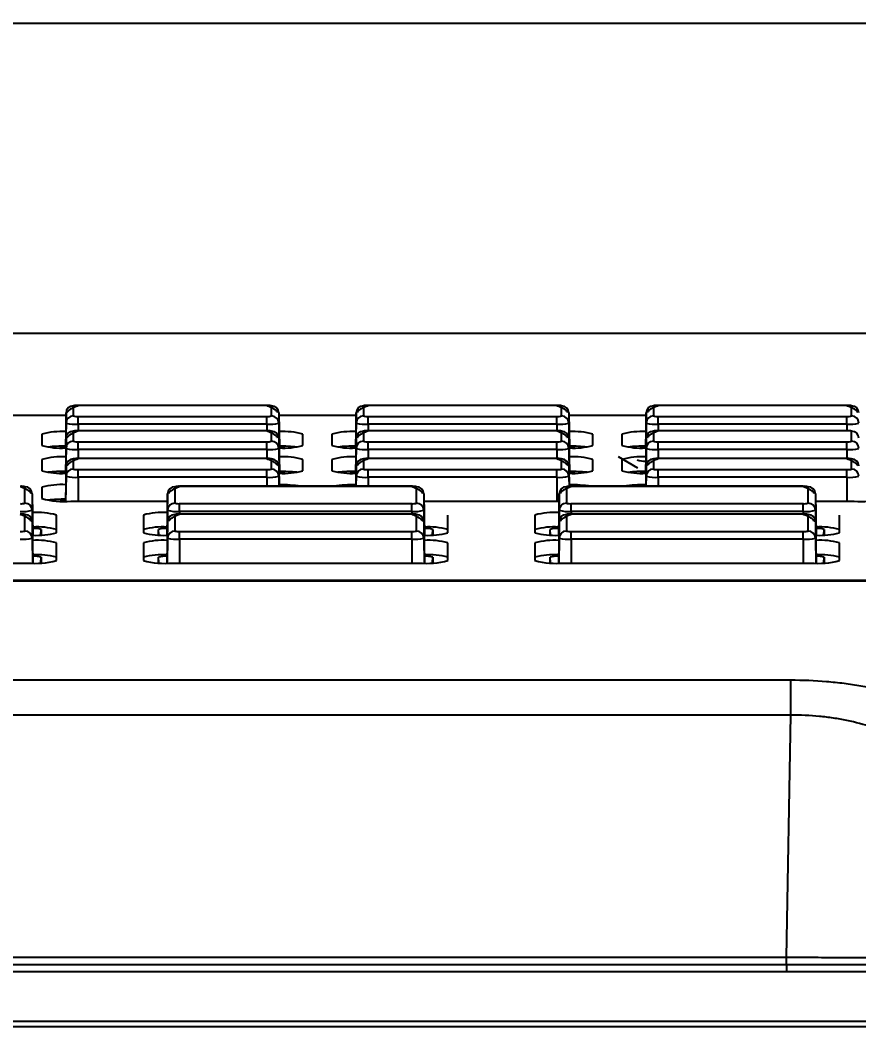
# Model space of a CAD drawing. Header units: millimetres. Extents: x 102 to 710, y 145 to 429.
# Drawn here: x 203.09 to 232.01, y 170.69 to 205.39 of the extents above; entities that cross this region are included whole.
import ezdxf

# ---------------------------------------------------------------- set-up
doc = ezdxf.new("R2010")
doc.units = ezdxf.units.MM
doc.layers.add('DIM', color=5, linetype='Continuous')
doc.styles.add('SLDTEXTSTYLE0', font='TXT', dxfattribs={"width": 0.75})
doc.dimstyles.new('SLDDIMSTYLE0', dxfattribs={"dimtxt": 3.5, "dimasz": 3.302, "dimexe": 0, "dimexo": 0.0625, "dimgap": 0.875, "dimtad": 1, "dimlfac": 2, "dimrnd": 1e-09, "dimzin": 4, "dimdsep": 46, "dimtxsty": 'SLDTEXTSTYLE0', "dimsah": 1, "dimcen": 0.09, "dimadec": 0, "dimazin": 1, "dimtfac": 1, "dimtofl": 0, "dimtmove": 0, "dimatfit": 3, "dimfxl": 1, "dimfrac": 2, "dimtolj": 1, "dimtzin": 12, "dimarcsym": 0})

# ---------------------------------------------------------------- blocks, each defined once
blk = doc.blocks.new('_D')
at = {"layer": 'DIM'}
for p, q in [((102.116, 172.945), (102.118, 235.749)), ((301.968, 172.941), (301.969, 235.745)), ((102.118, 234.749), (301.969, 234.745))]:
    blk.add_line(p, q, dxfattribs=at)
for points in [[(102.118, 234.749), (105.42, 234.241), (105.42, 235.257)], [(301.969, 234.745), (298.667, 235.253), (298.667, 234.237)]]:
    blk.add_solid(points, dxfattribs=at)
at = {"layer": 'DIM', "insert": (188.938, 239.259), "char_height": 3.5, "attachment_point": 1, "rotation": 359.9989, "style": 'SLDTEXTSTYLE0'}
blk.add_mtext('399.70', dxfattribs=at)

msp = doc.modelspace()

# ---------------------------------------------------------------- linework, layer by layer
at = {"color": 7, "linetype": 'Continuous', "lineweight": 25}
for p, q in [((290.3153, 205.2664), (113.7688, 205.2664)), ((204.9226, 192.0929), (204.9226, 191.7443)), ((211.5896, 192.1084), (205.0896, 192.1084)), ((211.5896, 192.1075), (205.0896, 192.1075)), ((211.7567, 191.7443), (211.7567, 192.0929)), ((214.9226, 192.0929), (214.9226, 191.7443)), ((221.5896, 192.1084), (215.0896, 192.1084)), ((221.5896, 192.1075), (215.0896, 192.1075)), ((221.7567, 191.7443), (221.7567, 192.0929)), ((224.9226, 192.0929), (224.9226, 191.7443)), ((231.5896, 192.1084), (225.0896, 192.1084)), ((231.5896, 192.1075), (225.0896, 192.1075)), ((231.7567, 191.7443), (231.7567, 192.0929)), ((193.5079, 191.7763), (204.6714, 191.7763)), ((204.6726, 191.8482), (204.6515, 190.6407)), ((204.6726, 191.4996), (204.6726, 191.8482)), ((205.0896, 191.4632), (205.0896, 191.7297)), ((205.0896, 191.7297), (211.5896, 191.7297)), ((211.5896, 191.4632), (211.5896, 191.7297)), ((212.0066, 191.8482), (212.0066, 191.4996)), ((212.0066, 191.8482), (212.0278, 190.6407)), ((212.0079, 191.7763), (214.6714, 191.7763)), ((214.6726, 191.8482), (214.6515, 190.6407)), ((214.6726, 191.4996), (214.6726, 191.8482)), ((215.0896, 191.4632), (215.0896, 191.7297)), ((215.0896, 191.7297), (221.5896, 191.7297)), ((221.5896, 191.4632), (221.5896, 191.7297)), ((222.0066, 191.8482), (222.0066, 191.4996)), ((222.0066, 191.8482), (222.0278, 190.6407)), ((222.0079, 191.7763), (224.6714, 191.7763)), ((224.6726, 191.8482), (224.6515, 190.6407)), ((224.6726, 191.4996), (224.6726, 191.8482)), ((225.0896, 191.4632), (225.0896, 191.7297)), ((225.0896, 191.7297), (231.5896, 191.7297)), ((231.5896, 191.4632), (231.5896, 191.7297)), ((204.9226, 191.2213), (204.9226, 190.8727)), ((211.5896, 191.4632), (205.0896, 191.4632)), ((211.5896, 191.2368), (205.0896, 191.2368)), ((211.5896, 191.2359), (205.0896, 191.2359)), ((211.7567, 190.8727), (211.7567, 191.2213)), ((214.9226, 191.2213), (214.9226, 190.8727)), ((221.5896, 191.4632), (215.0896, 191.4632)), ((221.5896, 191.2368), (215.0896, 191.2368)), ((221.5896, 191.2359), (215.0896, 191.2359)), ((221.7567, 190.8727), (221.7567, 191.2213)), ((224.9226, 191.2213), (224.9226, 190.8727)), ((231.5896, 191.4632), (225.0896, 191.4632)), ((231.5896, 191.2368), (225.0896, 191.2368)), ((231.5896, 191.2359), (225.0896, 191.2359)), ((231.7567, 190.8727), (231.7567, 191.2213)), ((203.8396, 191.1185), (203.8396, 190.7263)), ((204.6726, 190.9766), (204.6515, 189.7691)), ((204.6726, 190.628), (204.6726, 190.9766)), ((205.0896, 190.5917), (205.0896, 190.8582)), ((205.0896, 190.8582), (211.5896, 190.8582)), ((211.5896, 190.5917), (211.5896, 190.8582)), ((212.0066, 190.9766), (212.0066, 190.628)), ((212.0066, 190.9766), (212.0278, 189.7691)), ((212.8396, 190.7263), (212.8396, 191.1185)), ((213.8396, 191.1185), (213.8396, 190.7263)), ((214.6726, 190.9766), (214.6515, 189.7691)), ((214.6726, 190.628), (214.6726, 190.9766)), ((215.0896, 190.5917), (215.0896, 190.8582)), ((215.0896, 190.8582), (221.5896, 190.8582)), ((221.5896, 190.5917), (221.5896, 190.8582)), ((222.0066, 190.9766), (222.0066, 190.628)), ((222.0066, 190.9766), (222.0278, 189.7691)), ((222.8396, 190.7263), (222.8396, 191.1185)), ((223.8396, 191.1185), (223.8396, 190.7263)), ((224.6726, 190.9766), (224.6515, 189.7691)), ((224.6726, 190.628), (224.6726, 190.9766)), ((225.0896, 190.5917), (225.0896, 190.8582)), ((225.0896, 190.8582), (231.5896, 190.8582)), ((231.5896, 190.5917), (231.5896, 190.8582)), ((211.5896, 190.5917), (205.0896, 190.5917)), ((221.5896, 190.5917), (215.0896, 190.5917)), ((231.5896, 190.5917), (225.0896, 190.5917)), ((203.8396, 190.2469), (203.8396, 189.8547)), ((204.9226, 190.2626), (204.9226, 189.914)), ((211.5896, 190.2781), (205.0896, 190.2781)), ((211.5896, 190.2772), (205.0896, 190.2772)), ((211.7567, 189.914), (211.7567, 190.2626)), ((212.8396, 189.8547), (212.8396, 190.2469)), ((213.8396, 190.2469), (213.8396, 189.8547)), ((214.9226, 190.2626), (214.9226, 189.914)), ((221.5896, 190.2781), (215.0896, 190.2781)), ((221.5896, 190.2772), (215.0896, 190.2772)), ((221.7567, 189.914), (221.7567, 190.2626)), ((222.8396, 189.8547), (222.8396, 190.2469)), ((223.7101, 190.3443), (224.3799, 189.9605)), ((223.8396, 190.2469), (223.8396, 189.8547)), ((224.9226, 190.2626), (224.9226, 189.914)), ((231.5896, 190.2781), (225.0896, 190.2781)), ((231.5896, 190.2772), (225.0896, 190.2772)), ((231.7567, 189.914), (231.7567, 190.2626)), ((204.6726, 190.0179), (204.6515, 188.8104)), ((204.6726, 189.6693), (204.6726, 190.0179)), ((205.0896, 189.633), (205.0896, 189.8994)), ((205.0896, 189.8994), (211.5896, 189.8994)), ((211.5896, 189.633), (211.5896, 189.8994)), ((212.0066, 190.0179), (212.0066, 189.6693)), ((212.0066, 190.0179), (212.0189, 189.3194)), ((214.6726, 190.0179), (214.6604, 189.3194)), ((214.6726, 189.6693), (214.6726, 190.0179)), ((215.0896, 189.633), (215.0896, 189.8994)), ((215.0896, 189.8994), (221.5896, 189.8994)), ((221.5896, 189.633), (221.5896, 189.8994)), ((222.0066, 190.0179), (222.0066, 189.6693)), ((222.0066, 190.0179), (222.0196, 189.2811)), ((224.6726, 190.0179), (224.6604, 189.3194)), ((224.6726, 189.6693), (224.6726, 190.0179)), ((225.0896, 189.633), (225.0896, 189.8994)), ((225.0896, 189.8994), (231.5896, 189.8994)), ((231.5896, 189.633), (231.5896, 189.8994)), ((211.5896, 189.633), (205.0896, 189.633)), ((221.5896, 189.633), (215.0896, 189.633)), ((231.5896, 189.633), (225.0896, 189.633)), ((203.2567, 188.7374), (203.2567, 189.3039)), ((203.8396, 189.2882), (203.8396, 188.896)), ((208.4226, 189.3039), (208.4226, 188.7374)), ((216.5896, 189.3194), (208.5896, 189.3194)), ((216.5896, 189.3185), (208.5896, 189.3185)), ((216.7567, 188.7374), (216.7567, 189.3039)), ((221.9226, 189.3039), (221.9226, 188.7374)), ((230.0896, 189.3194), (222.0896, 189.3194)), ((230.0896, 189.3185), (222.0896, 189.3185)), ((230.2567, 188.7374), (230.2567, 189.3039)), ((203.5066, 189.0592), (203.5066, 188.4927)), ((203.5066, 189.0592), (203.5316, 187.6339)), ((204.8396, 188.8089), (208.1682, 188.8089)), ((208.1726, 189.0592), (208.1476, 187.6339)), ((208.1726, 188.4927), (208.1726, 189.0592)), ((217.0066, 189.0592), (217.0066, 188.4927)), ((217.0066, 189.0592), (217.0316, 187.6339)), ((217.011, 188.8089), (221.6682, 188.8089)), ((221.6726, 189.0592), (221.6476, 187.6339)), ((221.6726, 188.4927), (221.6726, 189.0592)), ((230.5066, 189.0592), (230.5066, 188.4927)), ((230.5066, 189.0592), (230.5316, 187.6339)), ((230.511, 188.8089), (231.8396, 188.8089)), ((208.5896, 188.4564), (208.5896, 188.7228)), ((208.5896, 188.7228), (216.5896, 188.7228)), ((216.5896, 188.4564), (208.5896, 188.4564)), ((216.5896, 188.4564), (216.5896, 188.7228)), ((222.0896, 188.4564), (222.0896, 188.7228)), ((222.0896, 188.7228), (230.0896, 188.7228)), ((230.0896, 188.4564), (222.0896, 188.4564)), ((230.0896, 188.4564), (230.0896, 188.7228)), ((203.2567, 187.7787), (203.2567, 188.3452)), ((203.5066, 188.1005), (203.5066, 187.534)), ((203.5066, 188.1005), (203.5316, 186.6752)), ((204.3396, 187.7194), (204.3396, 188.3295)), ((207.3396, 188.3295), (207.3396, 187.7194)), ((208.1726, 188.1005), (208.1476, 186.6752)), ((208.1726, 187.534), (208.1726, 188.1005)), ((208.4226, 188.3452), (208.4226, 187.7787)), ((216.5896, 188.3607), (208.5896, 188.3607)), ((216.5896, 188.3598), (208.5896, 188.3598)), ((216.7567, 187.7787), (216.7567, 188.3452)), ((217.0066, 188.1005), (217.0066, 187.534)), ((217.0066, 188.1005), (217.0316, 186.6752)), ((217.8396, 187.7194), (217.8396, 188.3295)), ((220.8396, 188.3295), (220.8396, 187.7194)), ((221.6726, 188.1005), (221.6476, 186.6752)), ((221.6726, 187.534), (221.6726, 188.1005)), ((221.9226, 188.3452), (221.9226, 187.7787)), ((230.0896, 188.3607), (222.0896, 188.3607)), ((230.0896, 188.3598), (222.0896, 188.3598)), ((230.2567, 187.7787), (230.2567, 188.3452)), ((230.5066, 188.1005), (230.5066, 187.534)), ((230.5066, 188.1005), (230.5316, 186.6752)), ((231.3396, 187.7194), (231.3396, 188.3295)), ((203.8134, 187.8314), (203.8134, 187.6427)), ((207.8658, 187.6427), (207.8658, 187.8314)), ((208.5896, 187.4976), (208.5896, 187.7641)), ((208.5896, 187.7641), (216.5896, 187.7641)), ((216.5896, 187.4976), (216.5896, 187.7641)), ((217.3134, 187.8314), (217.3134, 187.6427)), ((221.3658, 187.6427), (221.3658, 187.8314)), ((222.0896, 187.4976), (222.0896, 187.7641)), ((222.0896, 187.7641), (230.0896, 187.7641)), ((230.0896, 187.4976), (230.0896, 187.7641)), ((230.8134, 187.8314), (230.8134, 187.6427)), ((204.3396, 186.7607), (204.3396, 187.3708)), ((207.3396, 187.3708), (207.3396, 186.7607)), ((216.5896, 187.4976), (208.5896, 187.4976)), ((217.8396, 186.7607), (217.8396, 187.3708)), ((220.8396, 187.3708), (220.8396, 186.7607)), ((230.0896, 187.4976), (222.0896, 187.4976)), ((231.3396, 186.7607), (231.3396, 187.3708)), ((194.8396, 186.6735), (203.3396, 186.6735)), ((203.8134, 186.8727), (203.8134, 186.684)), ((207.8658, 186.684), (207.8658, 186.8727)), ((208.3396, 186.6735), (216.8396, 186.6735)), ((217.3134, 186.8727), (217.3134, 186.684)), ((221.3658, 186.684), (221.3658, 186.8727)), ((221.8396, 186.6735), (230.3396, 186.6735)), ((230.8134, 186.8727), (230.8134, 186.684)), ((299.4361, 186.0526), (104.648, 186.0526)), ((174.7094, 186.0895), (262.692, 186.0895)), ((174.427, 182.6463), (229.6571, 182.6463)), ((229.6571, 181.4327), (229.6571, 182.6463)), ((229.6571, 181.4327), (174.427, 181.4327)), ((229.5058, 173.0895), (229.6571, 181.4327)), ((174.5779, 172.8395), (229.5062, 172.8395)), ((174.5783, 173.0895), (229.5058, 173.0895)), ((229.5058, 173.0895), (229.5062, 173.0895)), ((229.5062, 172.8395), (229.5062, 173.0895)), ((229.5062, 172.8395), (233.0456, 172.8395)), ((229.5062, 172.8395), (229.5062, 172.5895)), ((229.5062, 172.5895), (174.5779, 172.5895)), ((233.2226, 172.5895), (229.5062, 172.5895)), ((103.4643, 170.8835), (300.6028, 170.8835)), ((300.585, 170.6895), (103.4821, 170.6895))]:
    msp.add_line(p, q, dxfattribs=at)
at = {"color": 8, "linetype": 'Continuous', "lineweight": 25}
for p, q in [((169.542, 194.5997), (263.942, 194.5997)), ((205.0896, 192.1075), (205.0896, 192.1084)), ((211.5896, 192.1075), (211.5896, 192.1084)), ((215.0896, 192.1075), (215.0896, 192.1084)), ((221.5896, 192.1075), (221.5896, 192.1084)), ((225.0896, 192.1075), (225.0896, 192.1084)), ((231.5896, 192.1075), (231.5896, 192.1084)), ((204.6726, 191.4996), (204.6576, 190.6406)), ((205.0896, 191.4632), (205.0896, 191.2368)), ((205.0896, 191.2359), (205.0896, 191.2368)), ((211.5896, 191.4632), (211.5896, 191.2368)), ((211.5896, 191.2359), (211.5896, 191.2368)), ((212.0066, 191.4996), (212.0217, 190.6406)), ((214.6726, 191.4996), (214.6576, 190.6406)), ((215.0896, 191.4632), (215.0896, 191.2368)), ((215.0896, 191.2359), (215.0896, 191.2368)), ((221.5896, 191.4632), (221.5896, 191.2368)), ((221.5896, 191.2359), (221.5896, 191.2368)), ((222.0066, 191.4996), (222.0217, 190.6406)), ((224.6726, 191.4996), (224.6576, 190.6406)), ((225.0896, 191.4632), (225.0896, 191.2368)), ((225.0896, 191.2359), (225.0896, 191.2368)), ((231.5896, 191.4632), (231.5896, 191.2368)), ((231.5896, 191.2359), (231.5896, 191.2368)), ((204.6726, 190.628), (204.6576, 189.769)), ((205.0896, 190.5917), (205.0896, 190.2781)), ((211.5896, 190.5917), (211.5896, 190.2781)), ((212.0066, 190.628), (212.0217, 189.769)), ((214.6726, 190.628), (214.6576, 189.769)), ((215.0896, 190.5917), (215.0896, 190.2781)), ((221.5896, 190.5917), (221.5896, 190.2781)), ((222.0066, 190.628), (222.0217, 189.769)), ((224.6726, 190.628), (224.6576, 189.769)), ((225.0896, 190.5917), (225.0896, 190.2781)), ((231.5896, 190.5917), (231.5896, 190.2781)), ((205.0896, 190.2772), (205.0896, 190.2781)), ((211.5896, 190.2772), (211.5896, 190.2781)), ((215.0896, 190.2772), (215.0896, 190.2781)), ((221.5896, 190.2772), (221.5896, 190.2781)), ((225.0896, 190.2772), (225.0896, 190.2781)), ((231.5896, 190.2772), (231.5896, 190.2781)), ((204.6726, 189.6693), (204.6576, 188.8103)), ((205.0896, 189.633), (205.0896, 188.8089)), ((211.5896, 189.633), (211.5896, 189.3194)), ((212.0066, 189.6693), (212.0128, 189.3194)), ((214.6726, 189.6693), (214.6665, 189.3194)), ((215.0896, 189.633), (215.0896, 189.3194)), ((221.5896, 189.633), (221.5896, 188.8089)), ((222.0066, 189.6693), (222.0135, 189.2789)), ((224.6726, 189.6693), (224.6665, 189.3194)), ((225.0896, 189.633), (225.0896, 189.3194)), ((231.5896, 189.633), (231.5896, 188.8089)), ((208.5896, 189.3185), (208.5896, 189.3194)), ((216.5896, 189.3185), (216.5896, 189.3194)), ((222.0896, 189.3185), (222.0896, 189.3194)), ((230.0896, 189.3185), (230.0896, 189.3194)), ((203.5066, 188.4927), (203.5217, 187.6337)), ((208.1726, 188.4927), (208.1576, 187.6337)), ((208.5896, 188.4564), (208.5896, 188.3607)), ((216.5896, 188.4564), (216.5896, 188.3607)), ((217.0066, 188.4927), (217.0217, 187.6337)), ((221.6726, 188.4927), (221.6576, 187.6337)), ((222.0896, 188.4564), (222.0896, 188.3607)), ((230.0896, 188.4564), (230.0896, 188.3607)), ((230.5066, 188.4927), (230.5217, 187.6337)), ((208.5896, 188.3598), (208.5896, 188.3607)), ((216.5896, 188.3598), (216.5896, 188.3607)), ((222.0896, 188.3598), (222.0896, 188.3607)), ((230.0896, 188.3598), (230.0896, 188.3607)), ((203.8035, 187.6422), (203.8134, 187.8314)), ((207.8758, 187.6422), (207.8658, 187.8314)), ((217.3035, 187.6422), (217.3134, 187.8314)), ((221.3758, 187.6422), (221.3658, 187.8314)), ((230.8035, 187.6422), (230.8134, 187.8314)), ((203.5066, 187.534), (203.5217, 186.675)), ((208.1726, 187.534), (208.1576, 186.675)), ((208.5896, 187.4976), (208.5896, 186.6735)), ((216.5896, 187.4976), (216.5896, 186.6735)), ((217.0066, 187.534), (217.0217, 186.675)), ((221.6726, 187.534), (221.6576, 186.675)), ((222.0896, 187.4976), (222.0896, 186.6735)), ((230.0896, 187.4976), (230.0896, 186.6735)), ((230.5066, 187.534), (230.5217, 186.675)), ((203.8035, 186.6835), (203.8134, 186.8727)), ((207.8758, 186.6835), (207.8658, 186.8727)), ((217.3035, 186.6835), (217.3134, 186.8727)), ((221.3758, 186.6835), (221.3658, 186.8727)), ((230.8035, 186.6835), (230.8134, 186.8727))]:
    msp.add_line(p, q, dxfattribs=at)
at = {"color": 7, "linetype": 'Continuous', "lineweight": 25}
for centre, radius, start, end in [((204.9221, 191.8433), 0.2495, 89.89374, 178.8881), ((205.0482, 191.6173), 0.4919, 85.16638, 104.7951), ((211.6311, 191.6173), 0.4919, 75.20478, 94.83374), ((211.7571, 191.8433), 0.2495, 1.11215, 90.10612), ((214.9221, 191.8433), 0.2495, 89.89388, 178.88785), ((215.0482, 191.6173), 0.4919, 85.16626, 104.79522), ((221.6311, 191.6173), 0.4919, 75.20483, 94.83364), ((221.7571, 191.8433), 0.2495, 1.11236, 90.10612), ((224.9221, 191.8433), 0.2495, 89.89388, 178.88807), ((225.0482, 191.6173), 0.4919, 85.1664, 104.79503), ((231.6311, 191.6174), 0.4918, 75.20458, 94.83389), ((231.7571, 191.8433), 0.2495, 1.11236, 90.10612), ((204.9221, 191.4947), 0.2495, 89.89307, 178.88834), ((205.0482, 192.2198), 0.4919, 255.2049, 274.83362), ((211.6311, 192.2198), 0.4919, 265.16626, 284.79522), ((211.7571, 191.4947), 0.2495, 1.11191, 90.1068), ((214.9221, 191.4947), 0.2495, 89.8932, 178.88809), ((215.0482, 192.2198), 0.4919, 255.20478, 274.83374), ((221.6311, 192.2198), 0.4919, 265.16636, 284.79517), ((221.7571, 191.4947), 0.2495, 1.11212, 90.10679), ((224.9221, 191.4947), 0.2495, 89.8932, 178.88831), ((225.0482, 192.2198), 0.4919, 255.20497, 274.8336), ((231.6311, 192.2198), 0.4918, 265.16611, 284.79542), ((231.7571, 191.4947), 0.2495, 1.11212, 90.10679), ((204.5149, 188.6275), 2.5809, 86.74819, 105.16813), ((204.9862, 192.6867), 1.2278, 255.20427, 274.83337), ((204.9221, 190.9718), 0.2495, 89.8935, 178.8879), ((205.0482, 190.7458), 0.4918, 85.16659, 104.79616), ((211.6931, 192.6867), 1.2278, 265.16663, 284.79571), ((211.6311, 190.7458), 0.4918, 75.20371, 94.83354), ((211.7571, 190.9718), 0.2495, 1.11234, 90.10636), ((212.1643, 188.6275), 2.5809, 74.83188, 93.2518), ((214.5149, 188.6275), 2.5809, 86.7482, 105.16812), ((214.9862, 192.6867), 1.2278, 255.20429, 274.83337), ((214.9221, 190.9718), 0.2495, 89.89364, 178.88766), ((215.0482, 190.7458), 0.4918, 85.16646, 104.79629), ((221.6931, 192.6867), 1.2278, 265.16666, 284.79568), ((221.6311, 190.7458), 0.4918, 75.20377, 94.83343), ((221.7571, 190.9718), 0.2495, 1.11256, 90.10636), ((222.1643, 188.6275), 2.5809, 74.8318, 93.25186), ((224.5149, 188.6275), 2.5809, 86.7482, 105.1681), ((224.9862, 192.6867), 1.2278, 255.20432, 274.83334), ((224.9221, 190.9718), 0.2495, 89.89364, 178.88787), ((225.0482, 190.7458), 0.4919, 85.1666, 104.79609), ((231.6931, 192.6867), 1.2278, 265.16666, 284.79568), ((231.6311, 190.7458), 0.4918, 75.20352, 94.83368), ((231.7571, 190.9718), 0.2495, 1.11256, 90.10636), ((204.9221, 190.6232), 0.2495, 89.89374, 178.8881), ((205.0482, 191.3482), 0.4918, 255.20222, 274.83503), ((211.6311, 191.3482), 0.4918, 265.16484, 284.7979), ((211.7571, 190.6232), 0.2495, 1.11215, 90.10612), ((214.9221, 190.6232), 0.2495, 89.89388, 178.88785), ((215.0482, 191.3482), 0.4918, 255.2021, 274.83516), ((221.6311, 191.3482), 0.4918, 265.16495, 284.79785), ((221.7571, 190.6232), 0.2495, 1.11236, 90.10612), ((224.9221, 190.6232), 0.2495, 89.89388, 178.88807), ((225.0482, 191.3482), 0.4918, 255.20229, 274.83501), ((231.6311, 191.3482), 0.4917, 265.1647, 284.7981), ((231.7571, 190.6232), 0.2495, 1.11236, 90.10612), ((204.5105, 193.1966), 2.5598, 254.80593, 273.15597), ((204.7164, 183.8593), 6.847, 90.53405, 95.62484), ((204.7313, 188.0968), 2.5627, 91.77861, 95.99398), ((204.9862, 191.8152), 1.2279, 255.20467, 274.83298), ((211.6931, 191.8152), 1.2279, 265.16703, 284.79531), ((211.9481, 183.5853), 7.1211, 84.47321, 89.36791), ((211.948, 188.0969), 2.5626, 84.00599, 88.22144), ((212.1687, 193.1966), 2.5598, 266.84405, 285.19405), ((214.5105, 193.1966), 2.5598, 254.80595, 273.15595), ((214.7164, 183.8592), 6.8471, 90.53408, 95.6248), ((214.7313, 188.0969), 2.5626, 91.77856, 95.99401), ((214.9862, 191.8152), 1.2279, 255.20469, 274.83297), ((221.6931, 191.8152), 1.2279, 265.16706, 284.79528), ((221.9481, 183.5855), 7.1209, 84.47314, 89.36797), ((221.9479, 188.0967), 2.5628, 84.0061, 88.22128), ((222.1687, 193.1966), 2.5598, 266.84397, 285.19414), ((224.5105, 193.1966), 2.5598, 254.80596, 273.15594), ((224.7164, 183.8593), 6.847, 90.53405, 95.62482), ((224.7313, 188.097), 2.5625, 91.77851, 95.99411), ((224.9862, 191.8152), 1.2279, 255.20472, 274.83294), ((231.6931, 191.8152), 1.2279, 265.16706, 284.79528), ((204.5149, 187.7559), 2.5809, 86.74827, 105.16832), ((204.9221, 190.0131), 0.2495, 89.89374, 178.8881), ((205.0482, 189.7871), 0.4919, 85.16638, 104.7951), ((211.6311, 189.7871), 0.4919, 75.20478, 94.83374), ((211.7571, 190.0131), 0.2495, 1.11215, 90.10612), ((212.1643, 187.7559), 2.5809, 74.8317, 93.25172), ((214.5149, 187.7559), 2.5809, 86.74828, 105.1683), ((214.9221, 190.0131), 0.2495, 89.89388, 178.88785), ((215.0482, 189.7871), 0.4919, 85.16626, 104.79522), ((221.6311, 189.7871), 0.4919, 75.20483, 94.83364), ((221.7571, 190.0131), 0.2495, 1.11236, 90.10612), ((222.1643, 187.756), 2.5809, 74.83162, 93.25179), ((224.5149, 187.7559), 2.5809, 86.74828, 105.16829), ((224.6063, 190.9307), 0.7425, 251.10089, 274.05485), ((224.9221, 190.0131), 0.2495, 89.89388, 178.88807), ((225.0482, 189.7871), 0.4919, 85.1664, 104.79503), ((231.6311, 189.7871), 0.4918, 75.20458, 94.83389), ((231.7571, 190.0131), 0.2495, 1.11236, 90.10612), ((204.5133, 192.3378), 2.5729, 254.82185, 273.21534), ((204.7164, 182.9884), 6.8464, 90.53382, 95.62506), ((204.9221, 189.6645), 0.2495, 89.89307, 178.88834), ((205.0482, 190.3896), 0.4919, 255.2049, 274.83362), ((211.6311, 190.3896), 0.4919, 265.16626, 284.79522), ((211.7571, 189.6645), 0.2495, 1.11191, 90.1068), ((212.166, 192.3378), 2.5729, 266.78468, 285.17814), ((211.9481, 182.7146), 7.1203, 84.47291, 89.3682), ((214.5133, 192.3378), 2.5729, 254.82186, 273.21532), ((214.7164, 182.9883), 6.8465, 90.53385, 95.62503), ((214.9221, 189.6645), 0.2495, 89.8932, 178.88809), ((215.0482, 190.3896), 0.4919, 255.20478, 274.83374), ((221.6311, 190.3896), 0.4919, 265.16636, 284.79517), ((221.7571, 189.6645), 0.2495, 1.11212, 90.10679), ((222.166, 192.3378), 2.5728, 266.78461, 285.17822), ((221.9482, 182.7148), 7.1201, 84.47285, 89.36827), ((224.5133, 192.3378), 2.5729, 254.82188, 273.21532), ((224.7164, 182.9883), 6.8464, 90.53382, 95.62505), ((224.9221, 189.6645), 0.2495, 89.8932, 178.88831), ((225.0482, 190.3896), 0.4919, 255.20497, 274.8336), ((231.6311, 190.3895), 0.4918, 265.16611, 284.79542), ((231.7571, 189.6645), 0.2495, 1.11212, 90.10679), ((204.7314, 187.2233), 2.5647, 91.77969, 95.99178), ((204.9862, 190.8564), 1.2278, 255.20427, 274.83337), ((211.6931, 190.8564), 1.2278, 265.16663, 284.79571), ((211.9478, 187.2233), 2.5646, 84.00819, 88.22036), ((214.7314, 187.2233), 2.5646, 91.77964, 95.99181), ((214.9862, 190.8564), 1.2278, 255.20429, 274.83337), ((221.6931, 190.8564), 1.2278, 265.16666, 284.79568), ((221.9478, 187.2232), 2.5648, 84.00831, 88.22021), ((224.7314, 187.2234), 2.5645, 91.77958, 95.9919), ((224.9862, 190.8564), 1.2278, 255.20432, 274.83334), ((231.6931, 190.8564), 1.2278, 265.16666, 284.79568), ((203.1311, 188.8284), 0.4919, 75.20488, 94.83364), ((203.2571, 189.0544), 0.2495, 1.112, 90.10619), ((204.5149, 186.7972), 2.5809, 86.74819, 105.16813), ((208.4221, 189.0544), 0.2495, 89.89367, 178.88817), ((208.5482, 188.8284), 0.4919, 85.16635, 104.79513), ((212.0298, 184.2804), 5.0936, 81.60567, 90.13307), ((214.5918, 185.0796), 4.2949, 89.07218, 99.18907), ((216.6311, 188.8284), 0.4919, 75.20478, 94.83374), ((216.7571, 189.0544), 0.2495, 1.11193, 90.10633), ((221.9221, 189.0544), 0.2495, 89.89388, 178.88764), ((222.0482, 188.8284), 0.4919, 85.16636, 104.79517), ((222.0298, 184.2804), 5.0936, 81.60566, 90.13309), ((224.5918, 185.0796), 4.295, 89.07218, 99.18906), ((230.1311, 188.8284), 0.4919, 75.20495, 94.83351), ((230.2571, 189.0544), 0.2495, 1.11193, 90.10612), ((204.5915, 191.7426), 2.9442, 255.20386, 274.83387), ((204.7164, 182.029), 6.847, 90.53405, 95.62484), ((204.7313, 186.2666), 2.5627, 91.77861, 95.99398), ((232.0877, 191.7426), 2.9442, 265.16616, 284.79611), ((203.1311, 189.2129), 0.4918, 265.16594, 284.79681), ((203.1931, 189.6798), 1.2278, 265.16638, 284.79572), ((203.2571, 188.4879), 0.2495, 1.11209, 90.1061), ((203.6643, 185.8385), 2.5809, 74.83164, 93.25191), ((208.0149, 185.8385), 2.5809, 86.74809, 105.16836), ((208.4221, 188.4879), 0.2495, 89.89376, 178.88808), ((208.4862, 189.6798), 1.2278, 255.20426, 274.83365), ((208.5482, 189.2129), 0.4918, 255.20319, 274.83406), ((216.6311, 189.2129), 0.4918, 265.16584, 284.79691), ((216.6931, 189.6798), 1.2278, 265.16637, 284.79571), ((216.7571, 188.4879), 0.2495, 1.11203, 90.10624), ((221.5149, 185.8386), 2.5809, 86.74803, 105.16843), ((221.9221, 188.4879), 0.2495, 89.89398, 178.88754), ((221.9862, 189.6798), 1.2278, 255.20432, 274.83359), ((222.0482, 189.2129), 0.4918, 255.20315, 274.83405), ((230.1311, 189.2129), 0.4918, 265.16608, 284.79673), ((230.1931, 189.6798), 1.2278, 265.16638, 284.79575), ((230.2571, 188.4879), 0.2495, 1.11203, 90.10603), ((203.1311, 187.8697), 0.4919, 75.20435, 94.83354), ((203.2571, 188.0957), 0.2495, 1.1121, 90.10631), ((208.4221, 188.0957), 0.2495, 89.89355, 178.88808), ((208.5482, 187.8697), 0.4919, 85.16645, 104.79566), ((216.6311, 187.8697), 0.4918, 75.20424, 94.83364), ((216.7571, 188.0957), 0.2495, 1.11203, 90.10646), ((221.9221, 188.0957), 0.2495, 89.89376, 178.88754), ((222.0482, 187.8697), 0.4919, 85.16647, 104.7957), ((230.1311, 187.8697), 0.4919, 75.20442, 94.83341), ((230.2571, 188.0957), 0.2495, 1.11203, 90.10624), ((203.1311, 188.2542), 0.4918, 265.16615, 284.79596), ((203.2571, 187.5291), 0.2495, 1.1121, 90.10631), ((203.6682, 185.3586), 2.5623, 74.80926, 93.16687), ((203.5764, 187.1413), 0.7297, 71.04883, 93.84662), ((203.6704, 190.1818), 2.5517, 266.88157, 285.20383), ((208.0111, 185.3586), 2.5623, 86.83313, 105.19074), ((208.0088, 190.1818), 2.5517, 254.79617, 273.11843), ((208.1028, 187.1412), 0.7297, 86.15342, 108.95112), ((208.4221, 187.5291), 0.2495, 89.89355, 178.88808), ((208.5482, 188.2542), 0.4918, 255.20403, 274.83386), ((216.6311, 188.2542), 0.4918, 265.16605, 284.79607), ((216.7571, 187.5291), 0.2495, 1.11203, 90.10646), ((217.1682, 185.3586), 2.5624, 74.80927, 93.16685), ((217.0764, 187.1412), 0.7297, 71.04896, 93.84653), ((217.1704, 190.1818), 2.5517, 266.88158, 285.20382), ((221.5111, 185.3586), 2.5623, 86.83308, 105.19081), ((221.5088, 190.1818), 2.5517, 254.7961, 273.1185), ((221.6028, 187.1412), 0.7297, 86.15361, 108.95095), ((221.9221, 187.5291), 0.2495, 89.89376, 178.88754), ((222.0482, 188.2542), 0.4918, 255.20399, 274.83384), ((230.1311, 188.2542), 0.4918, 265.16628, 284.79589), ((230.2571, 187.5291), 0.2495, 1.11203, 90.10624), ((230.6682, 185.3586), 2.5623, 74.80926, 93.16685), ((230.5764, 187.1412), 0.7297, 71.04902, 93.84652), ((230.6704, 190.1818), 2.5517, 266.88157, 285.20383), ((203.1931, 188.721), 1.2278, 265.16596, 284.79613), ((203.6643, 184.8798), 2.5809, 74.83169, 93.25186), ((208.0149, 184.8798), 2.5809, 86.74814, 105.16831), ((208.4862, 188.721), 1.2278, 255.20384, 274.83406), ((216.6931, 188.721), 1.2278, 265.16596, 284.79613), ((217.1643, 184.8798), 2.5809, 74.8317, 93.25185), ((221.5149, 184.8798), 2.5809, 86.74808, 105.16838), ((221.9862, 188.721), 1.2278, 255.2039, 274.83401), ((230.1931, 188.721), 1.2278, 265.16596, 284.79617), ((230.6643, 184.8798), 2.5809, 74.83169, 93.25185), ((203.5877, 189.6073), 2.9443, 265.16611, 284.79594), ((203.6682, 184.3999), 2.5623, 74.80912, 93.16714), ((203.5764, 186.1825), 0.7298, 71.05005, 93.84539), ((208.011, 184.3999), 2.5623, 86.83286, 105.19088), ((208.0915, 189.6073), 2.9443, 255.20406, 274.83389), ((208.1028, 186.1825), 0.7298, 86.15464, 108.9499), ((217.0877, 189.6073), 2.9443, 265.16613, 284.79593), ((217.1682, 184.3999), 2.5623, 74.80913, 93.16712), ((217.0764, 186.1825), 0.7298, 71.05018, 93.8453), ((221.511, 184.4), 2.5623, 86.83281, 105.19095), ((221.5915, 189.6073), 2.9442, 255.20399, 274.83394), ((221.6028, 186.1824), 0.7298, 86.15484, 108.94973), ((230.5877, 189.6073), 2.9443, 265.16612, 284.79594), ((230.6682, 184.3999), 2.5623, 74.80912, 93.16712), ((230.5764, 186.1824), 0.7298, 71.05024, 93.84529)]:
    msp.add_arc(centre, radius, start, end, dxfattribs=at)
for points, knots in [([(205.0896, 192.0942), (205.0752, 192.0897), (205.0455, 192.0804), (204.9932, 192.0607), (204.937, 192.0365), (204.8794, 192.0079), (204.8242, 191.9754), (204.7561, 191.9277), (204.7252, 191.8885), (204.7045, 191.8621)], [0, 0, 0, 0, 0.1067335, 0.2201177, 0.3396953, 0.4647926, 0.5945548, 0.727986, 1, 1, 1, 1]), ([(211.9748, 191.8621), (211.9541, 191.8885), (211.9232, 191.9277), (211.8551, 191.9754), (211.7999, 192.0079), (211.7422, 192.0365), (211.6861, 192.0607), (211.6337, 192.0804), (211.604, 192.0897), (211.5896, 192.0942)], [0, 0, 0, 0, 0.2720143, 0.4054448, 0.5352066, 0.6603047, 0.7798819, 0.8932662, 1, 1, 1, 1]), ([(215.0896, 192.0942), (215.0752, 192.0897), (215.0455, 192.0804), (214.9932, 192.0607), (214.937, 192.0365), (214.8794, 192.0079), (214.8242, 191.9754), (214.7561, 191.9277), (214.7252, 191.8885), (214.7045, 191.8621)], [0, 0, 0, 0, 0.1067338, 0.2201181, 0.3396953, 0.4647934, 0.5945552, 0.7279857, 1, 1, 1, 1]), ([(221.9748, 191.8621), (221.9541, 191.8885), (221.9232, 191.9277), (221.8551, 191.9754), (221.7999, 192.0079), (221.7422, 192.0365), (221.6861, 192.0607), (221.6337, 192.0804), (221.604, 192.0897), (221.5896, 192.0942)], [0, 0, 0, 0, 0.2720136, 0.4054442, 0.5352077, 0.6603043, 0.7798815, 0.8932675, 1, 1, 1, 1]), ([(225.0896, 192.0942), (225.0752, 192.0897), (225.0455, 192.0804), (224.9932, 192.0607), (224.937, 192.0365), (224.8794, 192.0079), (224.8242, 191.9754), (224.7561, 191.9277), (224.7252, 191.8885), (224.7045, 191.8621)], [0, 0, 0, 0, 0.1067323, 0.2201181, 0.3396951, 0.4647915, 0.5945547, 0.7279851, 1, 1, 1, 1]), ([(231.9748, 191.8621), (231.9541, 191.8885), (231.9232, 191.9277), (231.8551, 191.9754), (231.7999, 192.0079), (231.7422, 192.0365), (231.6861, 192.0607), (231.6337, 192.0804), (231.604, 192.0897), (231.5896, 192.0942)], [0, 0, 0, 0, 0.2720136, 0.4054442, 0.5352077, 0.6603043, 0.7798815, 0.8932675, 1, 1, 1, 1]), ([(205.0896, 191.2226), (205.0752, 191.2181), (205.0455, 191.2089), (204.9932, 191.1891), (204.937, 191.1649), (204.8794, 191.1363), (204.8242, 191.1038), (204.7561, 191.0561), (204.7252, 191.0169), (204.7045, 190.9906)], [0, 0, 0, 0, 0.1067319, 0.2201167, 0.3396961, 0.4647939, 0.5945576, 0.7279893, 1, 1, 1, 1]), ([(211.9748, 190.9906), (211.9541, 191.0169), (211.9232, 191.0561), (211.8551, 191.1038), (211.7999, 191.1363), (211.7422, 191.1649), (211.6861, 191.1891), (211.6337, 191.2089), (211.604, 191.2181), (211.5896, 191.2226)], [0, 0, 0, 0, 0.2720109, 0.405442, 0.5352053, 0.6603039, 0.779883, 0.8932677, 1, 1, 1, 1]), ([(215.0896, 191.2226), (215.0752, 191.2181), (215.0455, 191.2089), (214.9932, 191.1891), (214.937, 191.1649), (214.8794, 191.1363), (214.8242, 191.1038), (214.7561, 191.0561), (214.7252, 191.0169), (214.7045, 190.9906)], [0, 0, 0, 0, 0.1067323, 0.220117, 0.3396961, 0.4647947, 0.594558, 0.7279891, 1, 1, 1, 1]), ([(221.9748, 190.9906), (221.9541, 191.0169), (221.9232, 191.0561), (221.8551, 191.1038), (221.7999, 191.1363), (221.7422, 191.1649), (221.6861, 191.1891), (221.6337, 191.2089), (221.604, 191.2181), (221.5896, 191.2226)], [0, 0, 0, 0, 0.2720102, 0.4054414, 0.5352064, 0.6603035, 0.7798826, 0.8932691, 1, 1, 1, 1]), ([(225.0896, 191.2226), (225.0752, 191.2181), (225.0455, 191.2089), (224.9932, 191.1891), (224.937, 191.1649), (224.8794, 191.1363), (224.8242, 191.1038), (224.7561, 191.0561), (224.7252, 191.0169), (224.7045, 190.9906)], [0, 0, 0, 0, 0.1067308, 0.220117, 0.3396959, 0.4647928, 0.5945575, 0.7279884, 1, 1, 1, 1]), ([(205.0896, 190.2639), (205.0752, 190.2594), (205.0455, 190.2501), (204.9932, 190.2304), (204.937, 190.2062), (204.8794, 190.1776), (204.8242, 190.1451), (204.7561, 190.0974), (204.7252, 190.0582), (204.7045, 190.0319)], [0, 0, 0, 0, 0.1067316, 0.2201172, 0.3396948, 0.4647922, 0.5945545, 0.7279858, 1, 1, 1, 1]), ([(211.9748, 190.0319), (211.9541, 190.0582), (211.9232, 190.0974), (211.8551, 190.1451), (211.7999, 190.1776), (211.7422, 190.2062), (211.6861, 190.2304), (211.6337, 190.2501), (211.604, 190.2594), (211.5896, 190.2639)], [0, 0, 0, 0, 0.2720145, 0.4054451, 0.535207, 0.6603052, 0.7798824, 0.893268, 1, 1, 1, 1]), ([(215.0896, 190.2639), (215.0752, 190.2594), (215.0455, 190.2501), (214.9932, 190.2304), (214.937, 190.2062), (214.8794, 190.1776), (214.8242, 190.1451), (214.7561, 190.0974), (214.7252, 190.0582), (214.7045, 190.0319)], [0, 0, 0, 0, 0.106732, 0.2201176, 0.3396948, 0.464793, 0.5945549, 0.7279855, 1, 1, 1, 1]), ([(221.9748, 190.0319), (221.9541, 190.0582), (221.9232, 190.0974), (221.8551, 190.1451), (221.7999, 190.1776), (221.7422, 190.2062), (221.6861, 190.2304), (221.6337, 190.2501), (221.604, 190.2594), (221.5896, 190.2639)], [0, 0, 0, 0, 0.2720138, 0.4054445, 0.5352081, 0.6603048, 0.7798821, 0.8932694, 1, 1, 1, 1]), ([(225.0896, 190.2639), (225.0752, 190.2594), (225.0455, 190.2501), (224.9932, 190.2304), (224.937, 190.2062), (224.8794, 190.1776), (224.8242, 190.1451), (224.7561, 190.0974), (224.7252, 190.0582), (224.7045, 190.0319)], [0, 0, 0, 0, 0.1067304, 0.2201175, 0.3396946, 0.4647911, 0.5945544, 0.7279849, 1, 1, 1, 1]), ([(231.9748, 190.0319), (231.9541, 190.0582), (231.9232, 190.0974), (231.8551, 190.1451), (231.7999, 190.1776), (231.7422, 190.2062), (231.6861, 190.2304), (231.6337, 190.2501), (231.604, 190.2594), (231.5896, 190.2639)], [0, 0, 0, 0, 0.2720138, 0.4054445, 0.5352081, 0.6603048, 0.7798821, 0.8932694, 1, 1, 1, 1]), ([(203.4748, 189.0731), (203.4541, 189.0995), (203.4232, 189.1387), (203.3551, 189.1864), (203.2999, 189.2189), (203.2422, 189.2475), (203.1861, 189.2717), (203.1337, 189.2914), (203.104, 189.3007), (203.0896, 189.3052)], [0, 0, 0, 0, 0.2720147, 0.4054432, 0.5352084, 0.6603058, 0.7798838, 0.8932694, 1, 1, 1, 1]), ([(208.5896, 189.3052), (208.5752, 189.3007), (208.5455, 189.2914), (208.4932, 189.2717), (208.437, 189.2475), (208.3794, 189.2189), (208.3242, 189.1864), (208.2561, 189.1387), (208.2252, 189.0995), (208.2045, 189.0731)], [0, 0, 0, 0, 0.1067311, 0.2201168, 0.3396941, 0.4647915, 0.5945571, 0.7279858, 1, 1, 1, 1]), ([(216.9748, 189.0731), (216.9541, 189.0995), (216.9232, 189.1387), (216.8551, 189.1864), (216.7999, 189.2189), (216.7422, 189.2475), (216.6861, 189.2717), (216.6337, 189.2914), (216.604, 189.3007), (216.5896, 189.3052)], [0, 0, 0, 0, 0.2720137, 0.405443, 0.5352078, 0.6603059, 0.7798833, 0.8932689, 1, 1, 1, 1]), ([(222.0896, 189.3052), (222.0752, 189.3007), (222.0455, 189.2914), (221.9932, 189.2717), (221.937, 189.2475), (221.8794, 189.2189), (221.8242, 189.1864), (221.7561, 189.1387), (221.7252, 189.0995), (221.7045, 189.0731)], [0, 0, 0, 0, 0.1067298, 0.2201172, 0.3396946, 0.4647913, 0.5945578, 0.7279859, 1, 1, 1, 1]), ([(230.4748, 189.0731), (230.4541, 189.0995), (230.4232, 189.1387), (230.3551, 189.1864), (230.2999, 189.2189), (230.2422, 189.2475), (230.1861, 189.2717), (230.1337, 189.2914), (230.104, 189.3007), (230.0896, 189.3052)], [0, 0, 0, 0, 0.2720141, 0.405445, 0.5352085, 0.6603052, 0.779886, 0.8932702, 1, 1, 1, 1]), ([(203.4748, 188.1144), (203.4541, 188.1408), (203.4232, 188.18), (203.3551, 188.2277), (203.2999, 188.2602), (203.2422, 188.2888), (203.1861, 188.313), (203.1337, 188.3327), (203.104, 188.342), (203.0896, 188.3465)], [0, 0, 0, 0, 0.2720133, 0.4054436, 0.5352077, 0.6603052, 0.779884, 0.8932689, 1, 1, 1, 1]), ([(208.5896, 188.3465), (208.5752, 188.342), (208.5455, 188.3327), (208.4932, 188.313), (208.437, 188.2888), (208.3794, 188.2602), (208.3242, 188.2277), (208.2561, 188.18), (208.2252, 188.1408), (208.2045, 188.1144)], [0, 0, 0, 0, 0.1067317, 0.2201165, 0.3396947, 0.4647923, 0.5945567, 0.7279872, 1, 1, 1, 1]), ([(216.9748, 188.1144), (216.9541, 188.1408), (216.9232, 188.18), (216.8551, 188.2277), (216.7999, 188.2602), (216.7422, 188.2888), (216.6861, 188.313), (216.6337, 188.3327), (216.604, 188.342), (216.5896, 188.3465)], [0, 0, 0, 0, 0.2720123, 0.4054434, 0.535207, 0.6603053, 0.7798836, 0.8932684, 1, 1, 1, 1]), ([(222.0896, 188.3465), (222.0752, 188.342), (222.0455, 188.3327), (221.9932, 188.313), (221.937, 188.2888), (221.8794, 188.2602), (221.8242, 188.2277), (221.7561, 188.18), (221.7252, 188.1408), (221.7045, 188.1144)], [0, 0, 0, 0, 0.1067303, 0.2201169, 0.3396952, 0.4647921, 0.5945574, 0.7279874, 1, 1, 1, 1]), ([(230.4748, 188.1144), (230.4541, 188.1408), (230.4232, 188.18), (230.3551, 188.2277), (230.2999, 188.2602), (230.2422, 188.2888), (230.1861, 188.313), (230.1337, 188.3327), (230.104, 188.342), (230.0896, 188.3465)], [0, 0, 0, 0, 0.2720127, 0.4054454, 0.5352077, 0.6603046, 0.7798863, 0.8932697, 1, 1, 1, 1]), ([(229.6571, 182.6463), (230.0771, 182.6463), (230.489, 182.6293), (231.0955, 182.5789), (231.2957, 182.558), (231.6922, 182.5073), (231.8874, 182.4777), (232.4534, 182.3776), (232.8091, 182.2955), (233.3112, 182.1478), (233.4735, 182.0943), (233.7824, 181.9805), (233.9296, 181.9199), (234.0697, 181.8557)], [0, 0, 0, 0, 0.25, 0.25, 0.375, 0.375, 0.5, 0.5, 0.75, 0.75, 0.875, 0.875, 1, 1, 1, 1]), ([(233.1849, 180.6939), (233.0735, 180.7545), (232.9563, 180.8117), (232.7101, 180.9192), (232.5806, 180.9696), (232.1799, 181.1088), (231.8956, 181.186), (231.4428, 181.2796), (231.2866, 181.3073), (230.9692, 181.3543), (230.8088, 181.3735), (230.3232, 181.4194), (229.9934, 181.4342), (229.6571, 181.4327)], [0, 0, 0, 0, 0.125, 0.125, 0.25, 0.25, 0.5, 0.5, 0.625, 0.625, 0.75, 0.75, 1, 1, 1, 1]), ([(229.5062, 173.0895), (229.8366, 173.089), (230.1616, 173.088), (230.641, 173.0861), (230.7995, 173.0854), (231.1137, 173.084), (231.2699, 173.0832), (231.7242, 173.0813), (232.0115, 173.0802), (232.5551, 173.0809), (232.8123, 173.0822), (233.0456, 173.0895)], [0, 0, 0, 0, 0.25, 0.25, 0.375, 0.375, 0.5, 0.5, 0.75, 0.75, 1, 1, 1, 1])]:
    msp.add_open_spline(points, degree=3, knots=knots, dxfattribs=at)

# ---------------------------------------------------------------- dimensions: what is measured, and where the dimension line sits
at = {"layer": 'DIM'}
dim = msp.add_linear_dim(base=(301.9688, 234.7451), p1=(102.1164, 171.9448), p2=(301.9676, 171.9411), angle=359.99891, dimstyle='SLDDIMSTYLE0', dxfattribs=at)
dim.commit()
dim.dimension.update_dxf_attribs({"geometry": '_D', "text_midpoint": (196.0493, 234.7471), "dimtype": 160})

doc.saveas('drawing.dxf')
